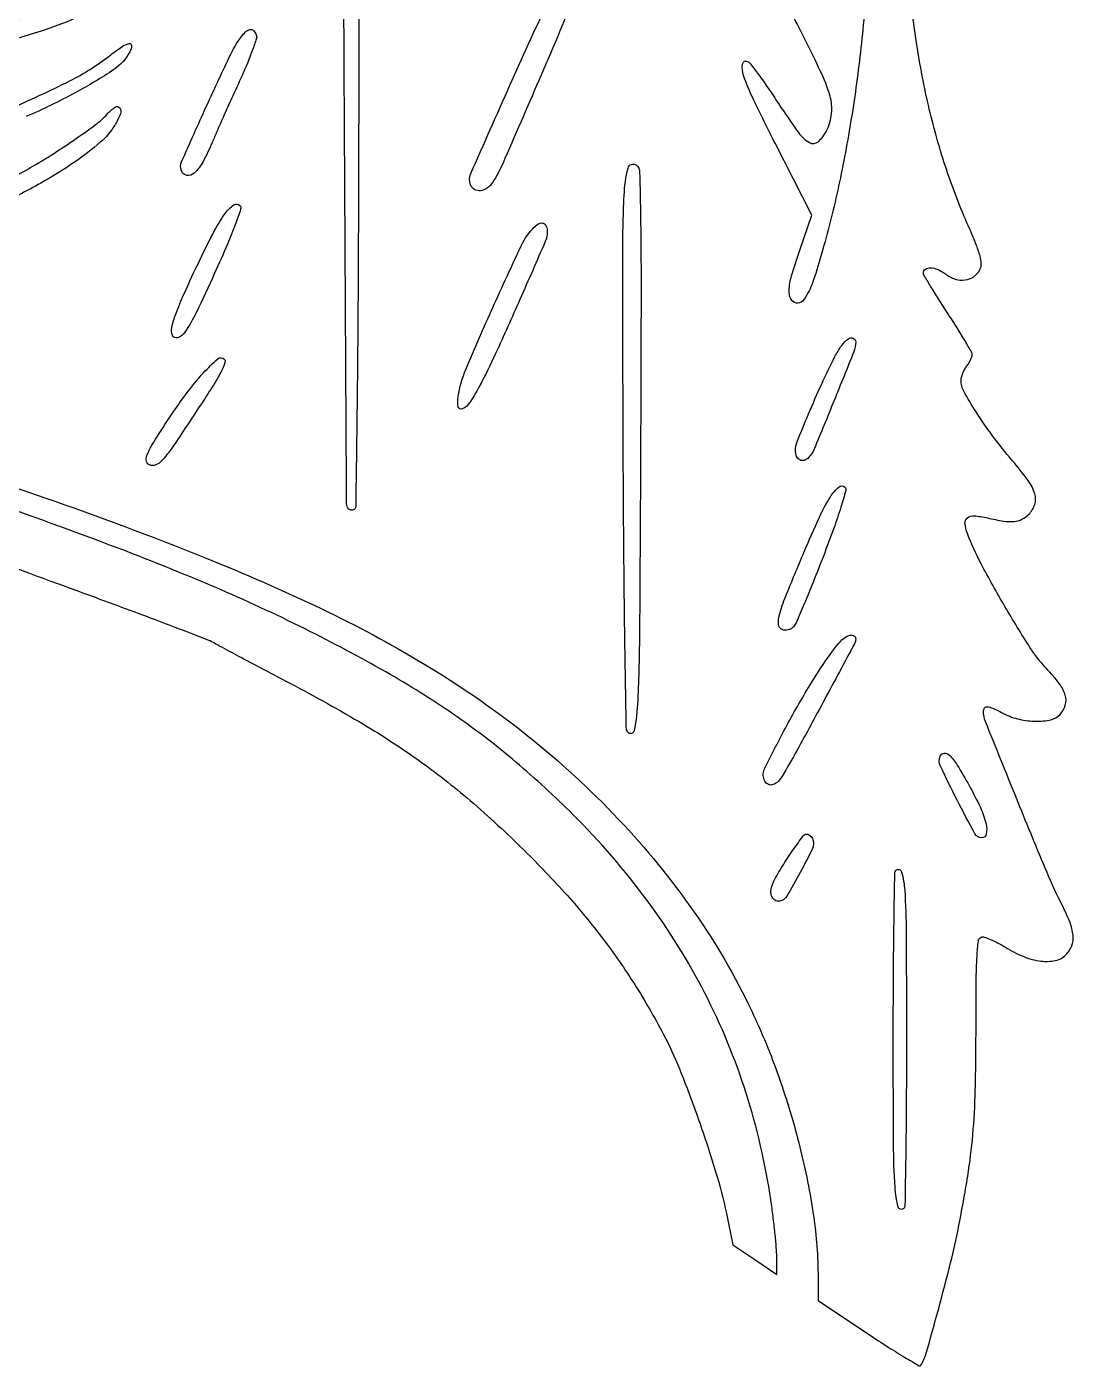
# Model space of a CAD drawing. Extents: x 118 to 878, y 130 to 959.
# Drawn here: x 599.6 to 877.8, y 312.5 to 668.7 of the extents above; entities that cross this region are included whole.
import ezdxf

# ---------------------------------------------------------------- set-up
doc = ezdxf.new("R2010")
doc.units = 0

msp = doc.modelspace()

# ---------------------------------------------------------------- linework, layer by layer
for points in [[(687.768505, 616.583017, -0.000928), (687.611594, 587.613153, -0.001525), (687.358561, 563.099553, -0.000133), (687.05918, 541.148126, -0.195356), (686.75, 540.41635, -0.09901), (686.406516, 540.187456, -0.097884), (686, 540.107043, -0.097891), (685.593485, 540.187341, -0.099039), (685.25, 540.416137, -0.197538), (684.632187, 541.895114, -0.000049), (684.226518, 615.066718, -0.000095), (683.846026, 687.476201, -0.093136), (684.431738, 690.682709, -0.092219), (684.740733, 691.186325, -0.06675), (685.244022, 691.613046, -0.065084), (685.856841, 691.901523, -0.077651), (686.48712, 692, -0.405177), (687.464829, 691.052095, -0.003491), (687.738716, 679.628414, -0.004654), (687.883224, 660.815206, -0.000483)], [(746.349165, 680.468792, -0.081991), (745.604461, 677.426727, -0.000652), (735.731571, 654.397034, -0.001166), (726.137257, 632.240017, -0.042292), (723.497229, 627.355426, -0.090399), (722.009959, 625.791711, -0.126215), (720.224932, 625.080735, -0.162835), (718.633889, 625.394812, -0.17337), (717.601171, 626.59695, -0.197713), (717.674719, 629.663113, -0.001487), (728.072557, 653.113611, -0.003636), (738.066557, 675.044091, -0.061248), (742.271525, 681.792889, -0.137726), (743.516554, 682.67706, -0.165939), (744.944088, 682.698333, -0.178541), (746.014656, 681.854801, -0.157935)], [(660.625281, 666.534119, -0.171465), (660.65222, 665.528399, -0.008396), (659.558321, 662.331006, -0.01281), (658.07212, 658.522405, -0.008825), (656.203168, 654.284119, 0.001771), (654.127785, 649.751986, 0.001603), (652.013888, 645.05221, 0.001605), (650.148026, 640.831713, 0.005131), (648.941474, 638, -0.026323), (646.465648, 632.810694, -0.081239), (644.090666, 629.750043, -0.229252), (642.165703, 629.158713, -0.26916), (640.699438, 630.340868, -0.198329), (640.761213, 632.79478, -0.002404), (647.403571, 647.607096, -0.005643), (653.862895, 661.411816, -0.057446), (657.237233, 666.75, -0.070569), (658.225807, 667.673592, -0.170153), (659.176538, 667.940245, -0.194016), (660.000323, 667.545454, -0.093828)], [(623.012466, 642.52017, -0.07573), (619.136585, 637.962638, -0.027969), (612.450869, 632.784999, -0.022959), (603.342368, 627.110867, -0.012533), (591.699939, 620.958416, -0.01734), (569.176447, 610.726479, -0.006682), (537.264872, 598.041033, -0.001925), (503.612413, 585.329865, -0.182928), (498.522382, 585.353038, -0.422191), (497.801016, 587.033812, -0.172722), (499.655159, 589.082327, -0.032366), (506.546846, 592.229534, -0.004023), (522, 597.969171, 0.006777), (543.722707, 606.173907, 0.00569), (566.525998, 615.442807, 0.005422), (586.794956, 624.211358, 0.022109), (598.799857, 630.2094, 0.012998), (605.244072, 634.016051, 0.010453), (611.97542, 638.43063, 0.009622), (617.862467, 642.638839, 0.045859), (620.936756, 645.398405, -0.053867), (623.124887, 647.300289, -0.409272), (624.344922, 647.092052, -0.26018), (624.531675, 645.485469, -0.040077)], [(762.807768, 556.378994, -0.000782), (762.531703, 508.007513, -0.009625), (762.042548, 489.566733, -0.034471), (761.114313, 481.508318, -0.678617), (759.362868, 481.162868, -0.140062), (759.007319, 482.333967, -0.000233), (758.66434, 503.795713, -0.001764), (758.375056, 527.930351, -0.001087), (758.196586, 556.333177, -0.000713), (758.060664, 606.991266, -0.011874), (758.439261, 623.822019, -0.04724), (759.470031, 631.102403, -0.555579), (761.690447, 631.841943, -0.216301), (762.546214, 630.079534, -0.002798), (762.803207, 617.484145, -0.004165), (762.931557, 597.664722, -0.000572)], [(649.540058, 603.152517, -0.00582), (644.602272, 592.586179, -0.037181), (641.650005, 587.467102, -0.157933), (639.742507, 585.986484, -0.408478), (638.306813, 586.642841, -0.148668), (638.157267, 588.738667, -0.03166), (639.204672, 592.284276, -0.019481), (641.421266, 597.684442, -0.004274), (645.668781, 606.777311, -0.009791), (649.551191, 614.513347, -0.036957), (652.422264, 619.107084, -0.076019), (654.609012, 621.298977, -0.370769), (656.222743, 621.177257, -0.281797), (656.468475, 620.155644, -0.010436), (655.111964, 616.248533, -0.013167), (652.954969, 610.869568, -0.004453)], [(738, 614.133955, -0.10272), (737.471255, 611.587404, -0.001264), (730.736742, 596.175914, -0.004033), (724.259813, 581.771738, -0.014766), (719.815984, 572.80613, -0.025561), (717.350814, 568.701099, -0.141561), (715.397661, 567.063889, -0.486116), (714.305722, 567.644332, -0.084734), (714.283486, 570.359494, -0.059524), (716.357892, 577.579346, -0.005976), (723.52694, 594.044917, -0.004802), (731.171329, 610.616823, -0.08611), (734.533483, 615.390626, -0.077548), (735.84262, 616.346365, -0.208862), (736.967777, 616.418498, -0.222814), (737.735017, 615.649955, -0.086738)], [(820, 584.82994, -0.095267), (819.509103, 582.276888, -0.001702), (814.27257, 569.291757, -0.001745), (808.955863, 556.365413, -0.092428), (807.498641, 554.131676, -0.123506), (806.308164, 553.380894, -0.20545), (805.145669, 553.483894, -0.177493), (804.298562, 554.438434, -0.093902), (804, 556.014161, -0.095261), (804.444244, 558.324728, -0.004451), (807.474132, 565.720968, -0.007991), (810.962123, 573.665959, -0.00984), (814.478012, 580.95661, -0.038562), (816.250977, 583.873797, -0.084176), (818.106269, 585.707864, -0.263736), (819.352592, 585.827831, -0.295972)], [(646.646265, 569.37626, -0.001485), (639.373916, 558.399643, -0.019326), (636.502615, 554.434582, -0.057483), (634.670641, 552.583607, -0.170555), (633.009504, 552, -0.24217), (631.628861, 552.71036, -0.238863), (631.393244, 554.253926, -0.058482), (632.85119, 557.397201, -0.007475), (636.851255, 563.69209, -0.013892), (642.005261, 571.085115, -0.026422), (646.616135, 576.678387, -0.027207), (650.38578, 580.364134, -0.395112), (652.091892, 580.308108, -0.29055), (652.301307, 579.371049, -0.029133), (651.357767, 577.163478, -0.022939), (649.591655, 573.991442, -0.007066)], [(811.406615, 527.905048, -0.003503), (808.752666, 521.13556, -0.005093), (806.309331, 515.205377, -0.002658), (804.166297, 510.224691, -0.084035), (803.439204, 509.113256, -0.080075), (802.82159, 508.629958, -0.064992), (802.038039, 508.322089, -0.065815), (801.212385, 508.228273, -0.087248), (800.471472, 508.372574, -0.287499), (799.464534, 509.712391, -0.089855), (799.712804, 512.32801, -0.028498), (801.416991, 517.28973, -0.002832), (806.240642, 528.909157, -0.007867), (810.354087, 538.248346, -0.03266), (813.283247, 543.662596, -0.068763), (815.495239, 546.296657, -0.399518), (817.144952, 546.255048, -0.2721), (817.381852, 545.342745, -0.006452), (816.071747, 540.955351, -0.011059), (814.168729, 535.31123, -0.004828)], [(820, 505.88882, -0.123393), (819.678707, 504.60673, -0.000385), (811.699361, 489.713717, -0.002178), (804.432505, 476.316, -0.012166), (800.333388, 469.25, -0.071529), (799.095778, 467.759054, -0.140297), (797.722687, 467.084924, -0.197211), (796.514719, 467.344682, -0.151941), (795.671681, 468.413202, -0.210816), (795.827049, 471.572414, -0.007162), (801.69228, 482.865724, -0.014259), (808.314087, 494.381448, -0.022928), (814.671563, 503.75, -0.046045), (816.449761, 505.720714, -0.090992), (818.225478, 506.84192, -0.212715), (819.434571, 506.796591, -0.285969)], [(850.17385, 466.92656, -0.017986), (853.150944, 461.072189, -0.049895), (854.666471, 456.715512, -0.103834), (854.742046, 454.030083, -0.362765), (853.509117, 453, -0.274913), (851.722345, 454.062732, -0.006424), (846.97845, 463.068939, -0.007454), (842.533971, 472.106424, -0.204937), (842.435947, 474.693677, -0.284173), (843.51816, 475.517474, -0.224715), (844.931005, 475.009424, -0.058905), (847.004123, 472.370205, -0.010439)], [(808.628452, 452.525855, -0.206382), (808.534738, 450.221284, -0.011904), (805.250519, 443.779768, -0.011739), (801.662158, 437.494809, -0.212694), (799.809922, 436.201911, -0.200379), (798.51198, 436.472141, -0.165785), (797.660343, 437.612573, -0.117286), (797.518148, 439.400962, -0.082797), (798.153579, 441.322442, -0.017129), (800.522829, 445.471495, -0.014289), (803.311765, 449.712772, -0.007061), (806.049363, 453.512164, -0.237389), (807.018964, 454, -0.121238), (807.460118, 453.891435, -0.064826), (807.922321, 453.56697, -0.058617), (808.334441, 453.089587, -0.057225)], [(833.5, 399.748365, -0.001435), (833.450792, 382.6062, -0.002339), (833.299231, 368.060839, -0.000312), (833.096108, 355.141463, -0.194826), (832.816531, 354.482364, -0.581685), (831.284807, 354.904468, -0.046427), (830.4701, 360.104134, -0.014263), (830.077558, 371.608464, -0.001396), (830, 399.39235, -0.001454), (830.0495, 416.416345, -0.002369), (830.201953, 430.863039, -0.00032), (830.406305, 443.690896, -0.19461), (830.6875, 444.354167, -0.574737), (832.223935, 443.948937, -0.051716), (833.045719, 439.053275, -0.014449), (833.427232, 427.860657, -0.001294)]]:
    msp.add_lwpolyline(points, format="xyb", close=True)
for points in [[(539.5, 565.584806, -0.003424), (604.378451, 543.458417, -0.011217), (646.81546, 527.583981, -0.016572), (678.079878, 513.864118, -0.023113), (704.98478, 499.413447, -0.033273), (732.665267, 480.24669, -0.035374), (756.960272, 457.935123, -0.036632), (777.092485, 433.24103, -0.042194), (792.35923, 406.96904, -0.025926), (799.551478, 389.483468, -0.023451), (805.170346, 370.756744, -0.02427), (808.805582, 352.454992, -0.036903), (810, 336.29391), (810, 330.035352), (823.450524, 321.033114, 0.004989), (828.640533, 317.634009, 0.008332), (833.082504, 314.89106, 0.002769), (836.897568, 312.650665, 0.406794), (837.352273, 312.765438, 0.068431), (838.757047, 315.960739, 0.002893), (842.085871, 327.90644, 0.005583), (845.249258, 340.050925, 0.011854), (847.368705, 349.531356, 0.009317), (849.804261, 363.100443, 0.018045), (851.155077, 374.037823, 0.015951), (851.805983, 385.882756, 0.005749), (852, 402.75515, -0.002211), (852.053768, 414.914562, -0.011965), (852.270074, 421.51222, -0.01378), (852.618008, 425.631677, -0.280144), (853.352498, 426.581772, -0.168379), (854.162951, 426.608347, -0.022224), (855.804403, 426.017916, -0.023756), (857.75008, 425.10849, -0.017861), (859.800155, 423.93345, 0.042424), (864.673632, 421.44944, 0.065036), (869.251619, 420.247809, 0.082263), (873.110724, 420.392033, 0.147018), (875.883121, 421.883121, 0.105237), (877.445162, 424.289833, 0.116073), (877.818073, 427.037752, 0.072427), (876.931867, 430.646124, 0.020274), (874.525301, 435.949759, -0.017852), (870.396479, 444.933094, -0.002575), (862.723442, 463.601618, -0.000755), (854.517356, 483.951403, -0.09574), (854, 486.628516, -0.154253), (854.296517, 487.566782, -0.274711), (855.011589, 487.888185, -0.080369), (856.455325, 487.482121, -0.009228), (859.5, 486, 0.061359), (863.527803, 484.534688, 0.053755), (867.97778, 484.002884, 0.058157), (871.92553, 484.417517, 0.15482), (874.345012, 485.828741, 0.112644), (875.740143, 488.315762, 0.144396), (875.74033, 490.92792, 0.091603), (874.182178, 493.999667, 0.027208), (870.75, 498.020895, -0.048261), (866.354901, 503.631765, -0.009564), (859.688925, 514.530837, -0.010471), (853.358621, 525.878682, -0.031755), (849.719812, 533.931346, -0.062459), (849.071101, 536.6269, -0.262341), (849.69858, 538.104003, -0.188815), (851.526542, 538.635062, -0.034026), (855.090806, 538.065252, 0.017237), (859.349185, 537.237087, 0.060846), (862.129801, 537.136754, 0.092669), (864.190945, 537.707825, 0.082764), (866, 539, 0.117479), (867.623515, 541.639057, 0.155121), (867.651123, 544.445586, 0.083695), (865.856618, 548.022912, 0.018114), (861.55576, 553.471917, -0.015384), (856.427976, 559.896191, -0.01854), (852.030339, 566.24495, -0.016245), (848.738816, 571.783257, -0.13093), (848.031803, 574.630811, -0.059432), (848.14865, 575.486347, -0.030153), (848.485547, 576.521132, -0.029456), (848.96736, 577.560895, -0.038703), (849.531803, 578.44113, 0.023996), (850.093747, 579.263267, 0.024673), (850.568717, 580.128049, 0.025365), (850.903652, 580.915406, 0.088097), (851, 581.457991, 0.130783), (850.806838, 582.183839, 0.003345), (849.090625, 585.134072, 0.006901), (846.990796, 588.57934, 0.00463), (844.5, 592.461706, -0.003605), (842.008876, 596.327133, -0.005507), (839.909375, 599.719078, -0.002171), (838.15854, 602.647255, -0.134439), (838, 603.22623, -0.255713), (838.546852, 604.225578, -0.155287), (839.88236, 604.582696, -0.091778), (841.815784, 604.13027, -0.055991), (843.850963, 602.952067, 0.080012), (846.478156, 601.594475, 0.110434), (849.111877, 601.337416, 0.123429), (851.394135, 602.218154, 0.116899), (853.045923, 604.085808, 0.133848), (853.400261, 605.631962, 0.057457), (853.069348, 607.741229, 0.029821), (851.972978, 610.941779, 0.005783), (849.585543, 616.569462, -0.02428), (843.798766, 631.74813, -0.02252), (839.345119, 647.799664, -0.020442), (836.018162, 665.603023, -0.013867), (833.62774, 686.094082, 0.009114)], [(823.068131, 682.5, -0.011839), (821.400435, 663.136549, -0.012614), (818.842832, 644.280645, -0.013081), (815.452425, 626.283495, -0.015531), (811.284248, 609.5, -0.008795), (809.086938, 602.192025, -0.037536), (807.37834, 597.971943, -0.073343), (805.820171, 595.724217, -0.257597), (804.203646, 595.199298, -0.234369), (802.738943, 596.314346, -0.13104), (802.285701, 598.560715, -0.055793), (802.966949, 602.459851, -0.011962), (805.054272, 609.012908), (808.346309, 618.55269), (798.553225, 637.742623, -0.005591), (792.809546, 649.315427, -0.030877), (790.180208, 655.752705, -0.11616), (789.901043, 658.689988, -0.486832), (791.212146, 659.454939, -0.13538), (791.963029, 658.887561, -0.004735), (794.177943, 655.944275, -0.008504), (796.724401, 652.367096, -0.005811), (799.5, 648.221798, 0.011181), (804.782974, 640.512191, 0.10849), (807.713215, 637.881698, 0.317418), (810.005422, 638.110083, 0.098688), (812.248446, 641, 0.089951), (813.590212, 645.598974, 0.096918), (813.176209, 650.250144, 0.042588), (810.588643, 656.978646, 0.005144), (803.5, 671.195129, -0.002312)], [(577.773048, 665.242322, 0.013482), (599.855339, 671.559023, 0.026994)], [(613.842588, 671.562936, -0.029624), (604.243541, 667.800215, -0.011), (590.348791, 663.618224, -0.006146)], [(594.612597, 646.684434, 0.016325), (611.03923, 654.281486, 0.048736), (621.5, 660.887004, -0.015404), (624.907389, 663.370426, -0.1013), (626.844821, 664.182942, -0.496775), (627.469526, 663.627314, -0.10365), (626.984663, 661.971343, -0.123601), (622.717205, 657.272762, -0.02275), (612.606059, 651.184345, -0.022246), (599.404962, 644.774566, -0.015499)], [(587.769852, 528.026559, 0.00101), (616.5, 517.43612, -0.001371), (628.524737, 512.993732, -0.002064), (638.98125, 509.048862, -0.000811), (647.937763, 505.610944, -0.04761), (649.5, 504.830557, 0.016438), (650.913738, 504.010656, 0.00073), (655.90625, 501.339906, 0.00123), (661.84196, 498.194454, 0.000879), (668.5, 494.702117, -0.012568), (687.963871, 483.905216, -0.021494), (703.556064, 473.810223, -0.022948), (717.503231, 462.908634, -0.017151), (731.866409, 449.697862, -0.015725), (743.255223, 437.74938, -0.020378), (752.880595, 426.068579, -0.021124), (761.243903, 414.006026, -0.019289), (768.832969, 400.916508, -0.026593), (773.215741, 391.452037, -0.010629), (778.239771, 378.073893, -0.010731), (782.768948, 364.24593, -0.021747), (785.618728, 353.158218), (787.380049, 344.816436), (793.190025, 340.870957), (799, 336.925478), (799, 341.584401, 0.020151), (798.900307, 344.057078, 0.005468), (798.542388, 347.956622, 0.005524), (798.038527, 352.37636, 0.005712), (797.442174, 356.734748, 0.040082), (790.874621, 385.099538, 0.041646), (779.922747, 411.675212, 0.041098), (764.563501, 436.376809, 0.037063), (744.87746, 459.163226, 0.020401), (729.664683, 473.148368, 0.023445), (714.02938, 485.175601, 0.021812), (696.393269, 496.360706, 0.014051), (675.071793, 507.828868, 0.014599), (651.085984, 519.009377, 0.010994), (624.118859, 529.937175, 0.007432), (587.964805, 543.058847, 0.002226)]]:
    msp.add_lwpolyline(points, format="xyb")

doc.saveas('drawing.dxf')
